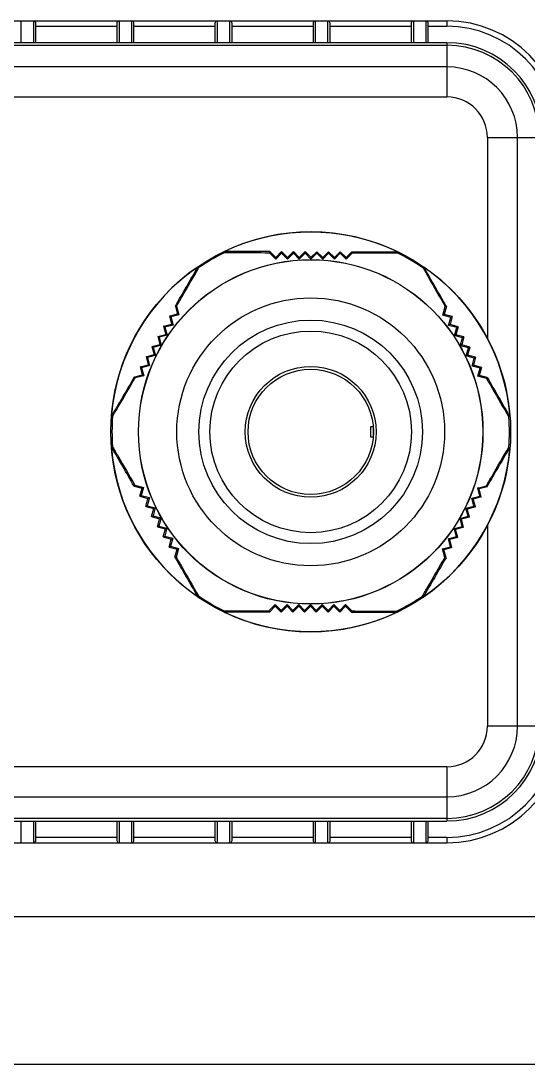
# Model space of a CAD drawing. Header units: millimetres. Extents: x 10297564 to 11610295, y -9287743 to -8409454.
# Drawn here: x 10498322 to 10499256, y -9077668 to -9075747 of the extents above; entities that cross this region are included whole.
import ezdxf

# ---------------------------------------------------------------- set-up
doc = ezdxf.new("R2010")
doc.units = ezdxf.units.MM
doc.header["$LTSCALE"] = 100
doc.layers.add('-0', color=7, linetype='Continuous')

# ---------------------------------------------------------------- blocks, each defined once
blk = doc.blocks.new('인버터 외형도')
at = {"layer": '-0', "linetype": 'Continuous'}
for p, q in [((96315.6, 54332.6), (97474.4, 54332.6)), ((96886.7, 54302.5), (96886.7, 54332.6)), ((96903.3, 54332.6), (96903.3, 54302.5)), ((96906.3, 54329.7), (96906.3, 54302.5)), ((96906.3, 54325.1), (97019.2, 54325.1)), ((97019.2, 54302.5), (97019.2, 54329.7)), ((97022.2, 54302.5), (97022.2, 54332.6)), ((97038.8, 54332.6), (97038.8, 54302.5)), ((97041.8, 54329.7), (97041.8, 54302.5)), ((97041.8, 54325.1), (97154.6, 54325.1)), ((97154.6, 54302.5), (97154.6, 54329.7)), ((97157.6, 54302.5), (97157.6, 54332.6)), ((97174.2, 54332.6), (97174.2, 54302.5)), ((97177.2, 54329.7), (97177.2, 54302.5)), ((97177.2, 54325.1), (97290.1, 54325.1)), ((97290.1, 54302.5), (97290.1, 54329.7)), ((97293.1, 54302.5), (97293.1, 54332.6)), ((97309.6, 54332.6), (97309.6, 54302.5)), ((97312.6, 54329.7), (97312.6, 54302.5)), ((97312.6, 54325.1), (97425.5, 54325.1)), ((97425.5, 54302.5), (97425.5, 54329.7)), ((97428.5, 54302.5), (97428.5, 54332.6)), ((97445.1, 54332.6), (97445.1, 54302.5)), ((97448.1, 54329.7), (97448.1, 54302.5)), ((97448.1, 54325.1), (97474.4, 54325.1)), ((97474.4, 54332.6), (97474.4, 54325.1)), ((97474.4, 54302.5), (96315.6, 54302.5)), ((96315.6, 54298.9), (97474.4, 54298.9)), ((97474.4, 54302.5), (97474.4, 54227.6)), ((97474.4, 54269.1), (96315.6, 54269.1)), ((96315.6, 54227.6), (97474.4, 54227.6)), ((97530.4, 54171.6), (97605.3, 54171.6)), ((97530.4, 54171.6), (97530.4, 53894.1)), ((97571.9, 53359), (97571.9, 54171.6)), ((97167.8, 54012.8), (97167.4, 54014.3)), ((97229.4, 54012.6), (97230.1, 54014.2)), ((97238.1, 54003.8), (97229.4, 54012.6)), ((97230.1, 54014.2), (97238.1, 54006)), ((97246.2, 54014.1), (97238.1, 54006)), ((97246.2, 54011.9), (97238.1, 54003.8)), ((97246.2, 54011.9), (97246.2, 54014.1)), ((97246.2, 54014.1), (97254.3, 54006)), ((97254.3, 54003.8), (97246.2, 54011.9)), ((97262.4, 54014.1), (97254.3, 54006)), ((97262.4, 54011.9), (97254.3, 54003.8)), ((97262.4, 54011.9), (97262.4, 54014.1)), ((97262.4, 54014.1), (97270.5, 54006)), ((97270.5, 54003.7), (97262.4, 54011.9)), ((97278.6, 54014.1), (97270.5, 54006)), ((97278.6, 54011.9), (97270.5, 54003.7)), ((97278.6, 54011.9), (97278.6, 54014.1)), ((97278.6, 54014.1), (97286.3, 54006.3)), ((97286.7, 54003.7), (97278.6, 54011.9)), ((97294.8, 54014), (97286.7, 54005.9)), ((97294.8, 54011.8), (97286.7, 54003.7)), ((97294.8, 54011.8), (97294.8, 54014)), ((97294.8, 54014), (97302.9, 54005.9)), ((97302.9, 54003.7), (97294.8, 54011.8)), ((97311, 54014), (97302.9, 54005.9)), ((97311, 54011.8), (97302.9, 54003.7)), ((97311, 54011.8), (97311, 54014)), ((97311, 54014), (97319, 54005.9)), ((97319, 54003.7), (97311, 54011.8)), ((97327.2, 54014), (97319, 54005.9)), ((97327.2, 54011.8), (97319, 54003.7)), ((97327.2, 54011.8), (97327.2, 54014)), ((97327.2, 54014), (97335.2, 54005.9)), ((97335.2, 54003.6), (97327.2, 54011.8)), ((97343.3, 54014), (97335.2, 54005.9)), ((97344, 54012.4), (97335.2, 54003.6)), ((97343.3, 54014), (97344, 54012.4)), ((97406, 54014), (97405.6, 54012.4)), ((97130.8, 53993.3), (97131.9, 53992.2)), ((97238.1, 54006), (97238.1, 54003.8)), ((97254.3, 54006), (97254.3, 54003.8)), ((97270.5, 54006), (97270.5, 54003.7)), ((97286.3, 54006.3), (97286.7, 54005.9)), ((97286.7, 54005.9), (97286.7, 54003.7)), ((97302.9, 54005.9), (97302.9, 54003.7)), ((97319, 54005.9), (97319, 54003.7)), ((97335.2, 54005.9), (97335.2, 54003.6)), ((97441.4, 53991.7), (97442.5, 53992.8)), ((97099.4, 53939), (97101.1, 53938.8)), ((97099.4, 53939), (97102.4, 53928)), ((97101.1, 53938.8), (97104.3, 53926.8)), ((97468.8, 53926.3), (97472, 53938.2)), ((97473.7, 53938.4), (97470.7, 53927.4)), ((97472, 53938.2), (97473.7, 53938.4)), ((97091.3, 53925), (97102.4, 53928)), ((97093.2, 53923.9), (97091.3, 53925)), ((97091.3, 53925), (97094.3, 53914)), ((97104.3, 53926.8), (97093.2, 53923.9)), ((97093.2, 53923.9), (97096.2, 53912.8)), ((97102.4, 53928), (97104.3, 53926.8)), ((97470.7, 53927.4), (97468.8, 53926.3)), ((97479.9, 53923.3), (97468.8, 53926.3)), ((97481.8, 53924.4), (97470.7, 53927.4)), ((97476.8, 53912.2), (97479.9, 53923.3)), ((97481.8, 53924.4), (97478.8, 53913.3)), ((97479.9, 53923.3), (97481.8, 53924.4)), ((97083.2, 53911), (97094.3, 53914)), ((97085.1, 53909.9), (97083.2, 53911)), ((97083.2, 53911), (97086.2, 53899.9)), ((97096.2, 53912.8), (97085.1, 53909.9)), ((97085.1, 53909.9), (97088.1, 53898.8)), ((97094.3, 53914), (97096.2, 53912.8)), ((97478.8, 53913.3), (97476.8, 53912.2)), ((97487.9, 53909.3), (97476.8, 53912.2)), ((97489.8, 53910.4), (97478.8, 53913.3)), ((97484.9, 53898.2), (97487.9, 53909.3)), ((97489.8, 53910.4), (97486.8, 53899.3)), ((97487.9, 53909.3), (97489.8, 53910.4)), ((97075.1, 53897), (97086.2, 53899.9)), ((97077, 53895.9), (97075.1, 53897)), ((97075.1, 53897), (97078.1, 53885.9)), ((97088.1, 53898.8), (97077, 53895.9)), ((97077, 53895.9), (97080, 53884.8)), ((97086.2, 53899.9), (97088.1, 53898.8)), ((97486.8, 53899.3), (97484.9, 53898.2)), ((97496, 53895.2), (97484.9, 53898.2)), ((97497.9, 53896.3), (97486.8, 53899.3)), ((97492.9, 53884.2), (97496, 53895.2)), ((97497.9, 53896.3), (97494.9, 53885.3)), ((97496, 53895.2), (97497.9, 53896.3)), ((97067, 53883), (97078.1, 53885.9)), ((97068.9, 53881.9), (97067, 53883)), ((97067, 53883), (97070, 53871.9)), ((97080, 53884.8), (97068.9, 53881.9)), ((97068.9, 53881.9), (97071.9, 53870.8)), ((97078.1, 53885.9), (97080, 53884.8)), ((97494.9, 53885.3), (97492.9, 53884.2)), ((97504, 53881.2), (97492.9, 53884.2)), ((97506, 53882.3), (97494.9, 53885.3)), ((97501, 53870.1), (97504, 53881.2)), ((97506, 53882.3), (97503, 53871.3)), ((97504, 53881.2), (97506, 53882.3)), ((97058.9, 53869), (97070, 53871.9)), ((97060.8, 53867.9), (97058.9, 53869)), ((97058.9, 53869), (97061.9, 53857.9)), ((97071.9, 53870.8), (97060.8, 53867.9)), ((97060.8, 53867.9), (97063.8, 53856.8)), ((97070, 53871.9), (97071.9, 53870.8)), ((97503, 53871.3), (97501, 53870.1)), ((97512.1, 53867.2), (97501, 53870.1)), ((97514, 53868.3), (97503, 53871.3)), ((97509.1, 53856.1), (97512.1, 53867.2)), ((97514, 53868.3), (97511, 53857.2)), ((97512.1, 53867.2), (97514, 53868.3)), ((97050.8, 53855), (97061.9, 53857.9)), ((97052.7, 53853.9), (97050.8, 53855)), ((97050.8, 53855), (97053.7, 53844)), ((97063.8, 53856.8), (97052.7, 53853.9)), ((97052.7, 53853.9), (97055.7, 53842.8)), ((97061.9, 53857.9), (97063.8, 53856.8)), ((97511, 53857.2), (97509.1, 53856.1)), ((97520.2, 53853.2), (97509.1, 53856.1)), ((97522.1, 53854.3), (97511, 53857.2)), ((97517.2, 53842.1), (97520.2, 53853.2)), ((97522.1, 53854.3), (97519.1, 53843.2)), ((97520.2, 53853.2), (97522.1, 53854.3)), ((97042.7, 53841), (97053.7, 53844)), ((97043.7, 53839.7), (97042.7, 53841)), ((97051.9, 53841.9), (97043.7, 53839.7)), ((97055.7, 53842.8), (97051.9, 53841.9)), ((97053.7, 53844), (97055.7, 53842.8)), ((97519.1, 53843.2), (97517.2, 53842.1)), ((97529.2, 53838.9), (97517.2, 53842.1)), ((97530.2, 53840.3), (97519.1, 53843.2)), ((97530.2, 53840.3), (97529.2, 53838.9)), ((97012.7, 53786.4), (97011.2, 53786.9)), ((97561.5, 53786), (97560, 53785.5)), ((97369.5, 53772.8), (97372.5, 53772.8)), ((97369.5, 53757.8), (97369.5, 53772.8)), ((97372.5, 53772.8), (97372.5, 53757.8)), ((97372.5, 53757.8), (97369.5, 53757.8)), ((97011.1, 53744.6), (97012.6, 53745.1)), ((97559.9, 53744.2), (97561.4, 53743.7)), ((97042.4, 53690.3), (97043.4, 53691.7)), ((97042.4, 53690.3), (97053.5, 53687.4)), ((97043.4, 53691.7), (97055.4, 53688.5)), ((97520.7, 53688.7), (97528.9, 53690.9)), ((97528.9, 53690.9), (97529.9, 53689.6)), ((97050.5, 53676.3), (97053.5, 53687.4)), ((97052.4, 53677.4), (97050.5, 53676.3)), ((97050.5, 53676.3), (97061.6, 53673.4)), ((97055.4, 53688.5), (97052.4, 53677.4)), ((97052.4, 53677.4), (97063.5, 53674.5)), ((97053.5, 53687.4), (97055.4, 53688.5)), ((97508.8, 53673.8), (97519.9, 53676.7)), ((97516.9, 53687.8), (97520.7, 53688.7)), ((97518.9, 53686.6), (97516.9, 53687.8)), ((97519.9, 53676.7), (97516.9, 53687.8)), ((97529.9, 53689.6), (97518.9, 53686.6)), ((97521.8, 53675.6), (97518.9, 53686.6)), ((97519.9, 53676.7), (97521.8, 53675.6)), ((97058.6, 53662.3), (97061.6, 53673.4)), ((97060.5, 53663.4), (97058.6, 53662.3)), ((97058.6, 53662.3), (97069.6, 53659.3)), ((97063.5, 53674.5), (97060.5, 53663.4)), ((97060.5, 53663.4), (97071.6, 53660.5)), ((97061.6, 53673.4), (97063.5, 53674.5)), ((97500.7, 53659.8), (97511.8, 53662.7)), ((97513.7, 53661.6), (97502.6, 53658.6)), ((97510.7, 53672.6), (97508.8, 53673.8)), ((97511.8, 53662.7), (97508.8, 53673.8)), ((97521.8, 53675.6), (97510.7, 53672.6)), ((97513.7, 53661.6), (97510.7, 53672.6)), ((97511.8, 53662.7), (97513.7, 53661.6)), ((97066.6, 53648.3), (97069.6, 53659.3)), ((97068.6, 53649.4), (97066.6, 53648.3)), ((97066.6, 53648.3), (97077.7, 53645.3)), ((97071.6, 53660.5), (97068.6, 53649.4)), ((97068.6, 53649.4), (97079.7, 53646.4)), ((97069.6, 53659.3), (97071.6, 53660.5)), ((97492.6, 53645.8), (97503.7, 53648.7)), ((97505.6, 53647.6), (97494.5, 53644.6)), ((97502.6, 53658.6), (97500.7, 53659.8)), ((97503.7, 53648.7), (97500.7, 53659.8)), ((97505.6, 53647.6), (97502.6, 53658.6)), ((97503.7, 53648.7), (97505.6, 53647.6)), ((97074.7, 53634.2), (97077.7, 53645.3)), ((97076.6, 53635.3), (97074.7, 53634.2)), ((97074.7, 53634.2), (97085.8, 53631.3)), ((97079.7, 53646.4), (97076.6, 53635.3)), ((97076.6, 53635.3), (97087.7, 53632.4)), ((97077.7, 53645.3), (97079.7, 53646.4)), ((97484.5, 53631.8), (97495.6, 53634.7)), ((97497.5, 53633.6), (97486.4, 53630.6)), ((97494.5, 53644.6), (97492.6, 53645.8)), ((97495.6, 53634.7), (97492.6, 53645.8)), ((97497.5, 53633.6), (97494.5, 53644.6)), ((97495.6, 53634.7), (97497.5, 53633.6)), ((97530.4, 53636.5), (97530.4, 53359)), ((97082.8, 53620.2), (97085.8, 53631.3)), ((97084.7, 53621.3), (97082.8, 53620.2)), ((97082.8, 53620.2), (97093.8, 53617.2)), ((97087.7, 53632.4), (97084.7, 53621.3)), ((97084.7, 53621.3), (97095.8, 53618.4)), ((97085.8, 53631.3), (97087.7, 53632.4)), ((97095.8, 53618.4), (97092.7, 53607.3)), ((97093.8, 53617.2), (97095.8, 53618.4)), ((97476.4, 53617.8), (97487.5, 53620.7)), ((97489.4, 53619.6), (97478.3, 53616.6)), ((97486.4, 53630.6), (97484.5, 53631.8)), ((97487.5, 53620.7), (97484.5, 53631.8)), ((97489.4, 53619.6), (97486.4, 53630.6)), ((97487.5, 53620.7), (97489.4, 53619.6)), ((97090.8, 53606.2), (97093.8, 53617.2)), ((97092.7, 53607.3), (97090.8, 53606.2)), ((97090.8, 53606.2), (97101.9, 53603.2)), ((97092.7, 53607.3), (97103.8, 53604.3)), ((97103.8, 53604.3), (97100.6, 53592.4)), ((97101.9, 53603.2), (97103.8, 53604.3)), ((97468.3, 53603.7), (97479.4, 53606.7)), ((97481.3, 53605.6), (97470.2, 53602.6)), ((97478.3, 53616.6), (97476.4, 53617.8)), ((97479.4, 53606.7), (97476.4, 53617.8)), ((97481.3, 53605.6), (97478.3, 53616.6)), ((97479.4, 53606.7), (97481.3, 53605.6)), ((97098.9, 53592.2), (97101.9, 53603.2)), ((97100.6, 53592.4), (97098.9, 53592.2)), ((97470.2, 53602.6), (97468.3, 53603.7)), ((97471.5, 53591.8), (97468.3, 53603.7)), ((97473.2, 53591.6), (97470.2, 53602.6)), ((97473.2, 53591.6), (97471.5, 53591.8)), ((97131.2, 53538.9), (97130.1, 53537.8)), ((97441.8, 53537.3), (97440.7, 53538.4)), ((97166.6, 53516.6), (97167, 53518.2)), ((97228.6, 53518.2), (97237.4, 53526.9)), ((97229.3, 53516.6), (97228.6, 53518.2)), ((97229.3, 53516.6), (97237.4, 53524.7)), ((97237.4, 53524.7), (97237.4, 53526.9)), ((97237.4, 53526.9), (97245.5, 53518.8)), ((97245.4, 53516.6), (97237.4, 53524.7)), ((97245.4, 53516.6), (97253.6, 53524.7)), ((97245.5, 53518.8), (97245.4, 53516.6)), ((97245.5, 53518.8), (97253.6, 53526.9)), ((97253.6, 53524.7), (97253.6, 53526.9)), ((97253.6, 53526.9), (97261.6, 53518.8)), ((97261.6, 53516.6), (97253.6, 53524.7)), ((97261.6, 53518.8), (97269.7, 53526.9)), ((97261.6, 53516.6), (97269.7, 53524.7)), ((97261.6, 53518.8), (97261.6, 53516.6)), ((97269.7, 53524.7), (97269.7, 53526.9)), ((97269.7, 53526.9), (97277.8, 53518.8)), ((97277.8, 53516.5), (97269.7, 53524.7)), ((97277.8, 53518.8), (97285.9, 53526.9)), ((97277.8, 53516.5), (97285.9, 53524.7)), ((97277.8, 53518.8), (97277.8, 53516.5)), ((97285.9, 53524.7), (97285.9, 53526.9)), ((97285.9, 53526.9), (97294, 53518.7)), ((97286.3, 53524.3), (97285.9, 53524.7)), ((97294, 53516.5), (97286.3, 53524.3)), ((97294, 53518.7), (97302.1, 53526.9)), ((97294, 53516.5), (97302.1, 53524.6)), ((97294, 53518.7), (97294, 53516.5)), ((97302.1, 53524.6), (97302.1, 53526.9)), ((97302.1, 53526.9), (97310.2, 53518.7)), ((97310.2, 53516.5), (97302.1, 53524.6)), ((97310.2, 53518.7), (97318.3, 53526.8)), ((97310.2, 53516.5), (97318.3, 53524.6)), ((97310.2, 53518.7), (97310.2, 53516.5)), ((97318.3, 53524.6), (97318.3, 53526.8)), ((97318.3, 53526.8), (97326.4, 53518.7)), ((97326.4, 53516.4), (97318.3, 53524.6)), ((97326.4, 53518.7), (97334.5, 53526.8)), ((97326.4, 53516.4), (97334.5, 53524.6)), ((97326.4, 53518.7), (97326.4, 53516.4)), ((97334.5, 53524.6), (97334.5, 53526.8)), ((97334.5, 53526.8), (97343.2, 53518)), ((97342.5, 53516.4), (97334.5, 53524.6)), ((97343.2, 53518), (97342.5, 53516.4)), ((97404.8, 53517.8), (97405.2, 53516.3)), ((97605.3, 53359), (97530.4, 53359)), ((97474.4, 53303), (96315.6, 53303)), ((97474.4, 53303), (97474.4, 53228)), ((96315.6, 53261.5), (97474.4, 53261.5)), ((97474.4, 53231.7), (96315.6, 53231.7)), ((96315.6, 53228), (97474.4, 53228)), ((96886.7, 53197.9), (96886.7, 53228)), ((96903.3, 53228), (96903.3, 53197.9)), ((96906.3, 53228), (96906.3, 53200.9)), ((97019.2, 53200.9), (97019.2, 53228)), ((97022.2, 53197.9), (97022.2, 53228)), ((97038.8, 53228), (97038.8, 53197.9)), ((97041.8, 53228), (97041.8, 53200.9)), ((97154.6, 53200.9), (97154.6, 53228)), ((97157.6, 53197.9), (97157.6, 53228)), ((97174.2, 53228), (97174.2, 53197.9)), ((97177.2, 53228), (97177.2, 53200.9)), ((97290.1, 53200.9), (97290.1, 53228)), ((97293.1, 53197.9), (97293.1, 53228)), ((97309.6, 53228), (97309.6, 53197.9)), ((97312.6, 53228), (97312.6, 53200.9)), ((97425.5, 53200.9), (97425.5, 53228)), ((97428.5, 53197.9), (97428.5, 53228)), ((97445.1, 53228), (97445.1, 53197.9)), ((97448.1, 53228), (97448.1, 53200.9)), ((97019.2, 53205.5), (96906.3, 53205.5)), ((97154.6, 53205.5), (97041.8, 53205.5)), ((97290.1, 53205.5), (97177.2, 53205.5)), ((97425.5, 53205.5), (97312.6, 53205.5)), ((97474.4, 53205.5), (97448.1, 53205.5)), ((97474.4, 53205.5), (97474.4, 53197.9)), ((96315.6, 53197.9), (97474.4, 53197.9)), ((97722.7, 53095.6), (96067.3, 53095.6)), ((86344.3, 52892.5), (98066.6, 52892.5))]:
    blk.add_line(p, q, dxfattribs=at)
for radius in [276.1, 237.8, 237.6, 184.9, 154.3, 139.2, 90.3, 86.5]:
    blk.add_circle((97286.3, 53765.3), radius, dxfattribs=at)
for centre, radius, start, end in [((97474.4, 54171.6), 161, 0, 90), ((97474.4, 54171.6), 153.5, 0, 90), ((97474.4, 54171.6), 130.9, 0, 90), ((97474.4, 54171.6), 127.3, 360, 90), ((97474.4, 54171.6), 97.5, 360, 90), ((97474.4, 54171.6), 56, 0, 90), ((97286.3, 53765.3), 276, 64.301, 115.5171), ((97286.3, 53765.3), 274.4, 115.5891, 124.229), ((97286.3, 53765.3), 274.4, 55.5891, 64.229), ((97286.3, 53765.3), 276, 124.301, 175.5171), ((97286.3, 53765.3), 276, 4.301, 55.5171), ((97286.3, 53765.3), 274.4, 175.5891, 184.229), ((97286.3, 53765.3), 274.4, 355.5891, 4.229), ((97286.3, 53765.3), 276, 184.301, 235.5171), ((97286.3, 53765.3), 276, 304.301, 355.5171), ((97286.3, 53765.3), 274.4, 235.5891, 244.229), ((97286.3, 53765.3), 274.4, 295.5891, 304.229), ((97286.3, 53765.3), 276, 244.301, 295.5171), ((97474.4, 53359), 161, 270, 0), ((97474.4, 53359), 153.5, 270, 0), ((97474.4, 53359), 130.9, 270, 0), ((97474.4, 53359), 127.3, 270, 0), ((97474.4, 53359), 97.5, 270, 0), ((97474.4, 53359), 56, 270, 0)]:
    blk.add_arc(centre, radius, start, end, dxfattribs=at)
for points, knots in [([(96905, 54332.6), (96904.9, 54332.6), (96905.1, 54332.4), (96905.1, 54332.4), (96905.2, 54332.3)], [0, 0, 0, 0, 0.211457, 1, 1, 1, 1]), ([(96905.2, 54332.3), (96905.3, 54332.2), (96906, 54331.5), (96906.3, 54330.5), (96906.3, 54329.7)], [0, 0, 0, 0, 0.189284, 1, 1, 1, 1]), ([(97019.2, 54329.7), (97019.2, 54330.5), (97019, 54331.3), (97020.9, 54332.6), (97020.5, 54332.6)], [0, 0, 0, 0, 0.697647, 1, 1, 1, 1]), ([(97040.4, 54332.6), (97040.4, 54332.6), (97040.5, 54332.4), (97040.6, 54332.4), (97040.7, 54332.3)], [0, 0, 0, 0, 0.211457, 1, 1, 1, 1]), ([(97040.7, 54332.3), (97040.8, 54332.2), (97041.4, 54331.5), (97041.8, 54330.5), (97041.8, 54329.7)], [0, 0, 0, 0, 0.189284, 1, 1, 1, 1]), ([(97154.6, 54329.7), (97154.6, 54330.5), (97154.4, 54331.3), (97156.3, 54332.6), (97156, 54332.6)], [0, 0, 0, 0, 0.697647, 1, 1, 1, 1]), ([(97175.8, 54332.6), (97175.8, 54332.6), (97175.9, 54332.4), (97176, 54332.4), (97176.1, 54332.3)], [0, 0, 0, 0, 0.211457, 1, 1, 1, 1]), ([(97176.1, 54332.3), (97176.2, 54332.2), (97176.8, 54331.5), (97177.2, 54330.5), (97177.2, 54329.7)], [0, 0, 0, 0, 0.189284, 1, 1, 1, 1]), ([(97290.1, 54329.7), (97290.1, 54330.5), (97289.9, 54331.3), (97291.7, 54332.6), (97291.4, 54332.6)], [0, 0, 0, 0, 0.697647, 1, 1, 1, 1]), ([(97311.3, 54332.6), (97311.3, 54332.6), (97311.4, 54332.4), (97311.5, 54332.4), (97311.5, 54332.3)], [0, 0, 0, 0, 0.211457, 1, 1, 1, 1]), ([(97311.5, 54332.3), (97311.7, 54332.2), (97312.3, 54331.5), (97312.6, 54330.5), (97312.6, 54329.7)], [0, 0, 0, 0, 0.189284, 1, 1, 1, 1]), ([(97425.5, 54329.7), (97425.5, 54330.5), (97425.3, 54331.3), (97427.2, 54332.6), (97426.9, 54332.6)], [0, 0, 0, 0, 0.697647, 1, 1, 1, 1]), ([(97446.7, 54332.6), (97446.7, 54332.6), (97446.8, 54332.4), (97446.9, 54332.4), (97447, 54332.3)], [0, 0, 0, 0, 0.211457, 1, 1, 1, 1]), ([(97447, 54332.3), (97447.1, 54332.2), (97447.7, 54331.5), (97448.1, 54330.5), (97448.1, 54329.7)], [0, 0, 0, 0, 0.189284, 1, 1, 1, 1]), ([(97167.8, 54012.8), (97172.9, 54012.8), (97193.4, 54012.7), (97214, 54012.7), (97229.4, 54012.6)], [0, 0, 0, 0, 0.247852, 1, 1, 1, 1]), ([(97344, 54012.4), (97349.1, 54012.4), (97369.7, 54012.4), (97390.2, 54012.4), (97405.6, 54012.4)], [0, 0, 0, 0, 0.252041, 1, 1, 1, 1]), ([(97101.1, 53938.8), (97103.7, 53943.3), (97114, 53961.1), (97124.3, 53978.9), (97131.9, 53992.2)], [0, 0, 0, 0, 0.252041, 1, 1, 1, 1]), ([(97441.4, 53991.7), (97443.9, 53987.3), (97454.1, 53969.4), (97464.4, 53951.6), (97472, 53938.2)], [0, 0, 0, 0, 0.247852, 1, 1, 1, 1]), ([(97012.7, 53786.4), (97015.2, 53790.8), (97025.6, 53808.6), (97035.9, 53826.3), (97043.7, 53839.7)], [0, 0, 0, 0, 0.247852, 1, 1, 1, 1]), ([(97529.2, 53838.9), (97531.7, 53834.4), (97542, 53816.6), (97552.3, 53798.8), (97560, 53785.5)], [0, 0, 0, 0, 0.252041, 1, 1, 1, 1]), ([(97012.6, 53745.1), (97015.2, 53740.6), (97025.4, 53722.9), (97035.7, 53705.1), (97043.4, 53691.7)], [0, 0, 0, 0, 0.247851, 1, 1, 1, 1]), ([(97528.9, 53690.9), (97531.5, 53695.4), (97541.8, 53713.1), (97552.2, 53730.9), (97559.9, 53744.2)], [0, 0, 0, 0, 0.252042, 1, 1, 1, 1]), ([(97100.6, 53592.4), (97103.1, 53587.9), (97113.4, 53570.1), (97123.6, 53552.2), (97131.2, 53538.9)], [0, 0, 0, 0, 0.252042, 1, 1, 1, 1]), ([(97440.7, 53538.4), (97443.2, 53542.8), (97453.5, 53560.6), (97463.8, 53578.4), (97471.5, 53591.8)], [0, 0, 0, 0, 0.247851, 1, 1, 1, 1]), ([(97167, 53518.2), (97172.1, 53518.2), (97192.6, 53518.2), (97213.2, 53518.2), (97228.6, 53518.2)], [0, 0, 0, 0, 0.247851, 1, 1, 1, 1]), ([(97343.2, 53518), (97348.4, 53518), (97368.9, 53517.9), (97389.5, 53517.8), (97404.8, 53517.8)], [0, 0, 0, 0, 0.252042, 1, 1, 1, 1]), ([(96906.3, 53200.9), (96906.3, 53200.1), (96906.5, 53199.3), (96904.6, 53197.9), (96905, 53197.9)], [0, 0, 0, 0, 0.697647, 1, 1, 1, 1]), ([(97020.3, 53198.3), (97020.2, 53198.4), (97019.5, 53199.1), (97019.2, 53200.1), (97019.2, 53200.9)], [0, 0, 0, 0, 0.189284, 1, 1, 1, 1]), ([(97041.8, 53200.9), (97041.8, 53200.1), (97041.9, 53199.3), (97040.1, 53197.9), (97040.4, 53197.9)], [0, 0, 0, 0, 0.697647, 1, 1, 1, 1]), ([(97155.7, 53198.3), (97155.6, 53198.4), (97155, 53199.1), (97154.6, 53200.1), (97154.6, 53200.9)], [0, 0, 0, 0, 0.189284, 1, 1, 1, 1]), ([(97177.2, 53200.9), (97177.2, 53200.1), (97177.4, 53199.3), (97175.5, 53197.9), (97175.8, 53197.9)], [0, 0, 0, 0, 0.697647, 1, 1, 1, 1]), ([(97291.2, 53198.3), (97291, 53198.4), (97290.4, 53199.1), (97290.1, 53200.1), (97290.1, 53200.9)], [0, 0, 0, 0, 0.189284, 1, 1, 1, 1]), ([(97312.6, 53200.9), (97312.6, 53200.1), (97312.8, 53199.3), (97311, 53197.9), (97311.3, 53197.9)], [0, 0, 0, 0, 0.697647, 1, 1, 1, 1]), ([(97426.6, 53198.3), (97426.5, 53198.4), (97425.9, 53199.1), (97425.5, 53200.1), (97425.5, 53200.9)], [0, 0, 0, 0, 0.189284, 1, 1, 1, 1]), ([(97448.1, 53200.9), (97448.1, 53200.1), (97448.3, 53199.3), (97446.4, 53197.9), (97446.7, 53197.9)], [0, 0, 0, 0, 0.697647, 1, 1, 1, 1]), ([(97020.5, 53197.9), (97020.6, 53197.9), (97020.4, 53198.2), (97020.4, 53198.2), (97020.3, 53198.3)], [0, 0, 0, 0, 0.211457, 1, 1, 1, 1]), ([(97156, 53197.9), (97156, 53197.9), (97155.9, 53198.2), (97155.8, 53198.2), (97155.7, 53198.3)], [0, 0, 0, 0, 0.211457, 1, 1, 1, 1]), ([(97291.4, 53197.9), (97291.4, 53197.9), (97291.3, 53198.2), (97291.2, 53198.2), (97291.2, 53198.3)], [0, 0, 0, 0, 0.211457, 1, 1, 1, 1]), ([(97426.9, 53197.9), (97426.9, 53197.9), (97426.8, 53198.2), (97426.7, 53198.2), (97426.6, 53198.3)], [0, 0, 0, 0, 0.211457, 1, 1, 1, 1])]:
    blk.add_open_spline(points, degree=3, knots=knots, dxfattribs=at)
for points in [[(97230.1, 54014.2), (97209.2, 54014.2), (97188.3, 54014.3), (97167.4, 54014.3)], [(97343.3, 54014), (97364.2, 54014), (97385.1, 54014), (97406, 54014)], [(97099.4, 53939), (97109.9, 53957.1), (97120.3, 53975.2), (97130.8, 53993.3)], [(97473.7, 53938.4), (97463.3, 53956.5), (97452.9, 53974.6), (97442.5, 53992.8)], [(97042.7, 53841), (97032.2, 53823), (97021.7, 53804.9), (97011.2, 53786.9)], [(97530.2, 53840.3), (97540.6, 53822.2), (97551, 53804.1), (97561.5, 53786)], [(97042.4, 53690.3), (97032, 53708.4), (97021.6, 53726.5), (97011.1, 53744.6)], [(97529.9, 53689.6), (97540.4, 53707.6), (97550.9, 53725.7), (97561.4, 53743.7)], [(97098.9, 53592.2), (97109.3, 53574.1), (97119.7, 53555.9), (97130.1, 53537.8)], [(97473.2, 53591.6), (97462.7, 53573.5), (97452.3, 53555.4), (97441.8, 53537.3)], [(97229.3, 53516.6), (97208.4, 53516.6), (97187.5, 53516.6), (97166.6, 53516.6)], [(97342.5, 53516.4), (97363.4, 53516.4), (97384.3, 53516.3), (97405.2, 53516.3)]]:
    blk.add_open_spline(points, degree=3, dxfattribs=at)

msp = doc.modelspace()

# ---------------------------------------------------------------- block references
at = {"xscale": 1.333333333333333, "yscale": 1.333333333333333, "zscale": 1.333333333333333}
msp.add_blockref('인버터 외형도', (10369140.6, -9148191), dxfattribs=at)

doc.saveas('drawing.dxf')
